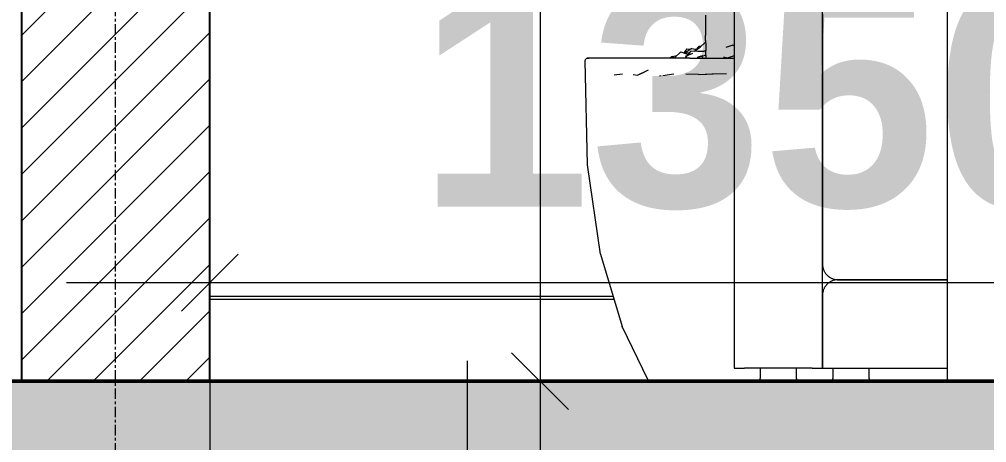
# Model space of a CAD drawing. Header units: inches. Extents: x 22 to 382261, y 22 to 371281.
# Drawn here: x 80063 to 81244, y 142855 to 143372 of the extents above; entities that cross this region are included whole.
import ezdxf

# ---------------------------------------------------------------- set-up
doc = ezdxf.new("R2010")
doc.units = ezdxf.units.IN
doc.header["$MEASUREMENT"] = 0
doc.linetypes.add('Grid Line 1_2_', pattern=[22.225, 12.7, -3.175, 3.175, -3.175])
for name, color, linetype, lineweight in [('A-ANNO-DIMS', 211, 'Continuous', 9), ('A-COLS', 52, 'Continuous', 9), ('A-DETL-THIN', 151, 'Continuous', 9), ('A-FLOR-LEVL', 51, 'Continuous', 9), ('A-WALL-PATT', 111, 'Continuous', 9), ('G-IMPT', 8, 'Continuous', 9), ('I-FURN', 30, 'Continuous', 9), ('I-WALL', 2, 'Continuous', 9), ('Q-CASE', 31, 'Continuous', 9), ('S-GRID', 1, 'Continuous', 9)]:
    doc.layers.add(name, color=color, linetype=linetype, lineweight=lineweight)
doc.styles.add('Arial_B_2', font='arialbd.ttf', dxfattribs={"height": 270.833333})
doc.dimstyles.new('2_2', dxfattribs={"dimscale": 304.8, "dimtxt": 267.818092, "dimasz": 0.227865, "dimexe": 1.377953, "dimexo": 0.0625, "dimgap": 0.287073, "dimtad": 1, "dimdec": 0, "dimzin": 0, "dimdsep": 46, "dimtxsty": 'Arial_B_2', "dimblk1": 'OBLIQUE', "dimblk2": 'OBLIQUE', "dimsah": 1, "dimcen": 0.09, "dimdle": 0.574147, "dimazin": 0, "dimtfac": 1, "dimtdec": 4, "dimtix": 1, "dimtmove": 0, "dimatfit": 3, "dimfxl": 0.574147, "dimfxlon": 1, "dimtvp": 1, "dimtolj": 1, "dimtzin": 0, "dimlwd": 18, "dimlwe": 18, "dimarcsym": 2})

# ---------------------------------------------------------------- blocks, each defined once
blk = doc.blocks.new('DGGFRG - DGGFRG-V78-Section B-B')
at = {"layer": 'I-FURN'}
for p, q in [((-7813.2, 5589), (-7813.2, 4365.9)), ((-7705.2, 4365.9), (-7705.2, 5589)), ((-7705.2, 4797.7), (-7705.2, 4492.9)), ((-7553.2, 4473.8), (-7686.2, 4473.8)), ((-7686.2, 4473.8), (-7553.2, 4473.8)), ((-7705.2, 4454.8), (-7705.2, 4365.9)), ((-7813.2, 4365.9), (-7800.5, 4365.9)), ((-7717.9, 4365.9), (-7800.5, 4365.9)), ((-7781.4, 4365.9), (-7781.4, 4353.2)), ((-7737, 4353.2), (-7737, 4365.9)), ((-7717.9, 4365.9), (-7705.2, 4365.9)), ((-7705.2, 4365.9), (-7692.5, 4365.9)), ((-7692.5, 4365.9), (-7553.2, 4365.9)), ((-7692.5, 4365.9), (-7692.5, 4353.2)), ((-7648.1, 4353.2), (-7648.1, 4365.9))]:
    blk.add_line(p, q, dxfattribs=at)
at = {"layer": 'I-FURN', "flags": 128}
for points in [[(-7705.2, 4492.9), (-7705.2, 4492.1), (-7705.2, 4491.4), (-7705.1, 4490.6), (-7705, 4489.8), (-7704.9, 4489.1), (-7704.7, 4488.3), (-7704.5, 4487.6), (-7704.3, 4486.9), (-7704, 4486.2), (-7703.7, 4485.5), (-7703.4, 4484.8), (-7703.1, 4484.1), (-7702.7, 4483.4), (-7702.3, 4482.8), (-7701.9, 4482.1), (-7701.5, 4481.5), (-7701, 4480.9), (-7700.5, 4480.3), (-7700, 4479.8), (-7699.5, 4479.2), (-7698.9, 4478.7), (-7698.3, 4478.2), (-7697.7, 4477.7), (-7697.1, 4477.3), (-7696.5, 4476.8), (-7695.8, 4476.4), (-7695.2, 4476.1), (-7694.5, 4475.7), (-7693.8, 4475.4), (-7693.1, 4475.1), (-7692.4, 4474.9), (-7691.7, 4474.6), (-7690.9, 4474.4), (-7690.2, 4474.2), (-7689.4, 4474.1), (-7688.7, 4474), (-7687.9, 4473.9), (-7687.2, 4473.8), (-7686.4, 4473.8), (-7686.2, 4473.8)], [(-7686.2, 4473.8), (-7687, 4473.8), (-7687.7, 4473.8), (-7688.5, 4473.7), (-7689.2, 4473.6), (-7690, 4473.4), (-7690.7, 4473.3), (-7691.5, 4473.1), (-7692.2, 4472.9), (-7692.9, 4472.6), (-7693.6, 4472.3), (-7694.3, 4472), (-7695, 4471.7), (-7695.7, 4471.3), (-7696.3, 4470.9), (-7696.9, 4470.5), (-7697.6, 4470.1), (-7698.2, 4469.6), (-7698.8, 4469.1), (-7699.3, 4468.6), (-7699.9, 4468), (-7700.4, 4467.5), (-7700.9, 4466.9), (-7701.3, 4466.3), (-7701.8, 4465.7), (-7702.2, 4465.1), (-7702.6, 4464.4), (-7703, 4463.8), (-7703.3, 4463.1), (-7703.7, 4462.4), (-7703.9, 4461.7), (-7704.2, 4461), (-7704.4, 4460.2), (-7704.6, 4459.5), (-7704.8, 4458.8), (-7705, 4458), (-7705.1, 4457.3), (-7705.2, 4456.5), (-7705.2, 4455.7), (-7705.2, 4455), (-7705.2, 4454.8)], [(-7778.3, 4350), (-7778.4, 4350), (-7778.5, 4350), (-7778.6, 4350), (-7778.8, 4350), (-7778.9, 4350.1), (-7779, 4350.1), (-7779.1, 4350.1), (-7779.3, 4350.2), (-7779.4, 4350.2), (-7779.5, 4350.3), (-7779.6, 4350.3), (-7779.7, 4350.4), (-7779.8, 4350.4), (-7780, 4350.5), (-7780.1, 4350.6), (-7780.2, 4350.6), (-7780.3, 4350.7), (-7780.4, 4350.8), (-7780.5, 4350.9), (-7780.5, 4351), (-7780.6, 4351.1), (-7780.7, 4351.2), (-7780.8, 4351.3), (-7780.9, 4351.4), (-7780.9, 4351.5), (-7781, 4351.6), (-7781.1, 4351.7), (-7781.1, 4351.8), (-7781.2, 4351.9), (-7781.2, 4352), (-7781.3, 4352.1), (-7781.3, 4352.3), (-7781.3, 4352.4), (-7781.4, 4352.5), (-7781.4, 4352.6), (-7781.4, 4352.8), (-7781.4, 4352.9), (-7781.4, 4353), (-7781.4, 4353.1), (-7781.4, 4353.2)], [(-7778.3, 4350), (-7778.4, 4350), (-7778.5, 4350), (-7778.6, 4350), (-7778.8, 4350), (-7778.9, 4350.1), (-7779, 4350.1), (-7779.1, 4350.1), (-7779.3, 4350.2), (-7779.4, 4350.2), (-7779.5, 4350.3), (-7779.6, 4350.3), (-7779.7, 4350.4), (-7779.8, 4350.4), (-7780, 4350.5), (-7780.1, 4350.6), (-7780.2, 4350.6), (-7780.3, 4350.7), (-7780.4, 4350.8), (-7780.5, 4350.9), (-7780.5, 4351), (-7780.6, 4351.1), (-7780.7, 4351.2), (-7780.8, 4351.3), (-7780.9, 4351.4), (-7780.9, 4351.5), (-7781, 4351.6), (-7781.1, 4351.7), (-7781.1, 4351.8), (-7781.2, 4351.9), (-7781.2, 4352), (-7781.3, 4352.1), (-7781.3, 4352.3), (-7781.3, 4352.4), (-7781.4, 4352.5), (-7781.4, 4352.6), (-7781.4, 4352.8), (-7781.4, 4352.9), (-7781.4, 4353), (-7781.4, 4353.1)], [(-7737, 4353.2), (-7737, 4353), (-7737, 4352.9), (-7737, 4352.8), (-7737, 4352.7), (-7737.1, 4352.5), (-7737.1, 4352.4), (-7737.1, 4352.3), (-7737.2, 4352.2), (-7737.2, 4352.1), (-7737.2, 4351.9), (-7737.3, 4351.8), (-7737.4, 4351.7), (-7737.4, 4351.6), (-7737.5, 4351.5), (-7737.5, 4351.4), (-7737.6, 4351.3), (-7737.7, 4351.2), (-7737.8, 4351.1), (-7737.9, 4351), (-7738, 4350.9), (-7738, 4350.8), (-7738.1, 4350.7), (-7738.2, 4350.6), (-7738.3, 4350.6), (-7738.5, 4350.5), (-7738.6, 4350.4), (-7738.7, 4350.4), (-7738.8, 4350.3), (-7738.9, 4350.3), (-7739, 4350.2), (-7739.1, 4350.2), (-7739.3, 4350.1), (-7739.4, 4350.1), (-7739.5, 4350.1), (-7739.6, 4350), (-7739.8, 4350), (-7739.9, 4350), (-7740, 4350), (-7740.1, 4350)], [(-7737, 4353.2), (-7737, 4353), (-7737, 4352.9), (-7737, 4352.8), (-7737, 4352.7), (-7737.1, 4352.5), (-7737.1, 4352.4), (-7737.1, 4352.3), (-7737.2, 4352.2), (-7737.2, 4352.1), (-7737.2, 4351.9), (-7737.3, 4351.8), (-7737.4, 4351.7), (-7737.4, 4351.6), (-7737.5, 4351.5), (-7737.5, 4351.4), (-7737.6, 4351.3), (-7737.7, 4351.2), (-7737.8, 4351.1), (-7737.9, 4351), (-7738, 4350.9), (-7738, 4350.8), (-7738.1, 4350.7), (-7738.2, 4350.6), (-7738.3, 4350.6), (-7738.5, 4350.5), (-7738.6, 4350.4), (-7738.7, 4350.4), (-7738.8, 4350.3), (-7738.9, 4350.3), (-7739, 4350.2), (-7739.1, 4350.2), (-7739.3, 4350.1), (-7739.4, 4350.1), (-7739.5, 4350.1), (-7739.6, 4350), (-7739.8, 4350), (-7739.9, 4350), (-7740, 4350), (-7740.1, 4350)], [(-7689.4, 4350), (-7689.5, 4350), (-7689.6, 4350), (-7689.7, 4350), (-7689.9, 4350), (-7690, 4350.1), (-7690.1, 4350.1), (-7690.2, 4350.1), (-7690.4, 4350.2), (-7690.5, 4350.2), (-7690.6, 4350.3), (-7690.7, 4350.3), (-7690.8, 4350.4), (-7690.9, 4350.4), (-7691.1, 4350.5), (-7691.2, 4350.6), (-7691.3, 4350.6), (-7691.4, 4350.7), (-7691.5, 4350.8), (-7691.6, 4350.9), (-7691.6, 4351), (-7691.7, 4351.1), (-7691.8, 4351.2), (-7691.9, 4351.3), (-7692, 4351.4), (-7692, 4351.5), (-7692.1, 4351.6), (-7692.2, 4351.7), (-7692.2, 4351.8), (-7692.3, 4351.9), (-7692.3, 4352), (-7692.4, 4352.1), (-7692.4, 4352.3), (-7692.4, 4352.4), (-7692.5, 4352.5), (-7692.5, 4352.6), (-7692.5, 4352.8), (-7692.5, 4352.9), (-7692.5, 4353), (-7692.5, 4353.1), (-7692.5, 4353.2)], [(-7689.4, 4350), (-7689.5, 4350), (-7689.6, 4350), (-7689.7, 4350), (-7689.9, 4350), (-7690, 4350.1), (-7690.1, 4350.1), (-7690.2, 4350.1), (-7690.4, 4350.2), (-7690.5, 4350.2), (-7690.6, 4350.3), (-7690.7, 4350.3), (-7690.8, 4350.4), (-7690.9, 4350.4), (-7691.1, 4350.5), (-7691.2, 4350.6), (-7691.3, 4350.6), (-7691.4, 4350.7), (-7691.5, 4350.8), (-7691.6, 4350.9), (-7691.6, 4351), (-7691.7, 4351.1), (-7691.8, 4351.2), (-7691.9, 4351.3), (-7692, 4351.4), (-7692, 4351.5), (-7692.1, 4351.6), (-7692.2, 4351.7), (-7692.2, 4351.8), (-7692.3, 4351.9), (-7692.3, 4352), (-7692.4, 4352.1), (-7692.4, 4352.3), (-7692.4, 4352.4), (-7692.5, 4352.5), (-7692.5, 4352.6), (-7692.5, 4352.8), (-7692.5, 4352.9), (-7692.5, 4353), (-7692.5, 4353.1)], [(-7648.1, 4353.2), (-7648.1, 4353), (-7648.1, 4352.9), (-7648.1, 4352.8), (-7648.1, 4352.7), (-7648.2, 4352.5), (-7648.2, 4352.4), (-7648.2, 4352.3), (-7648.3, 4352.2), (-7648.3, 4352.1), (-7648.3, 4351.9), (-7648.4, 4351.8), (-7648.5, 4351.7), (-7648.5, 4351.6), (-7648.6, 4351.5), (-7648.6, 4351.4), (-7648.7, 4351.3), (-7648.8, 4351.2), (-7648.9, 4351.1), (-7649, 4351), (-7649.1, 4350.9), (-7649.1, 4350.8), (-7649.2, 4350.7), (-7649.3, 4350.6), (-7649.4, 4350.6), (-7649.6, 4350.5), (-7649.7, 4350.4), (-7649.8, 4350.4), (-7649.9, 4350.3), (-7650, 4350.3), (-7650.1, 4350.2), (-7650.2, 4350.2), (-7650.4, 4350.1), (-7650.5, 4350.1), (-7650.6, 4350.1), (-7650.7, 4350), (-7650.9, 4350), (-7651, 4350), (-7651.1, 4350), (-7651.2, 4350)], [(-7648.1, 4353.2), (-7648.1, 4353), (-7648.1, 4352.9), (-7648.1, 4352.8), (-7648.1, 4352.7), (-7648.2, 4352.5), (-7648.2, 4352.4), (-7648.2, 4352.3), (-7648.3, 4352.2), (-7648.3, 4352.1), (-7648.3, 4351.9), (-7648.4, 4351.8), (-7648.5, 4351.7), (-7648.5, 4351.6), (-7648.6, 4351.5), (-7648.6, 4351.4), (-7648.7, 4351.3), (-7648.8, 4351.2), (-7648.9, 4351.1), (-7649, 4351), (-7649.1, 4350.9), (-7649.1, 4350.8), (-7649.2, 4350.7), (-7649.3, 4350.6), (-7649.4, 4350.6), (-7649.6, 4350.5), (-7649.7, 4350.4), (-7649.8, 4350.4), (-7649.9, 4350.3), (-7650, 4350.3), (-7650.1, 4350.2), (-7650.2, 4350.2), (-7650.4, 4350.1), (-7650.5, 4350.1), (-7650.6, 4350.1), (-7650.7, 4350), (-7650.9, 4350), (-7651, 4350), (-7651.1, 4350), (-7651.2, 4350)]]:
    blk.add_lwpolyline(points, dxfattribs=at)
blk = doc.blocks.new('Casework 30 - Casework 30-869156-Section B-B')
at = {"layer": 'Q-CASE'}
for p, q in [((-8453.2, 4453.9), (-7960.9, 4453.9)), ((-8453.2, 4450), (-7959.7, 4450))]:
    blk.add_line(p, q, dxfattribs=at)
blk = doc.blocks.new('PLANTA_91 - PLANTA_ICV_DWG-884031-Section B-B')
at = {"layer": 'G-IMPT'}
for p, q in [((-7848.2, 4796.6), (-7848.1, 4790.4)), ((-7848.1, 4790.4), (-7848, 4784.2)), ((-7848, 4784.2), (-7848, 4778)), ((-7848, 4778), (-7847.9, 4771.8)), ((-7847.9, 4765.6), (-7847.9, 4771.8)), ((-7854.7, 4757.5), (-7848.2, 4763.5)), ((-7847.9, 4765.6), (-7847.8, 4759.5)), ((-7847.8, 4759.5), (-7847.7, 4753.4)), ((-7814.8, 4760), (-7823.2, 4757)), ((-7814.8, 4760), (-7813.1, 4760)), ((-7888.5, 4745.9), (-7882.9, 4747.3)), ((-7878.1, 4751.9), (-7885.2, 4745.2)), ((-7878.1, 4751.9), (-7869.4, 4748.5)), ((-7870.9, 4755.5), (-7874.6, 4750.5)), ((-7869.6, 4752.6), (-7873.8, 4751.1)), ((-7864.9, 4756), (-7873.3, 4750)), ((-7867.8, 4750.5), (-7873.1, 4749.9)), ((-7866.3, 4752.3), (-7872.5, 4744.9)), ((-7871.1, 4746.8), (-7863.7, 4750)), ((-7870.9, 4755.5), (-7867.2, 4755)), ((-7857.4, 4752.5), (-7866.3, 4752.3)), ((-7864.9, 4756), (-7859, 4754.5)), ((-7862, 4752.5), (-7854.7, 4757.5)), ((-7861, 4755), (-7857.9, 4755.3)), ((-7855.9, 4758.7), (-7858.8, 4755.9)), ((-7857.4, 4752.5), (-7849.6, 4752.7)), ((-7855.9, 4758.7), (-7853.5, 4758.6)), ((-7851.9, 4746.8), (-7848.2, 4747.7)), ((-7847.6, 4753.2), (-7849.6, 4752.7)), ((-7847.7, 4747.3), (-7847.7, 4753.4)), ((-7847.7, 4747.3), (-7847.7, 4744)), ((-7994.9, 4740.7), (-7994.2, 4743.1)), ((-7992.3, 4613.8), (-7994.9, 4740.7)), ((-7992.4, 4744), (-7994.2, 4743.1)), ((-7976.9, 4744), (-7992.4, 4744)), ((-7992.4, 4744), (-7990.4, 4744)), ((-7932.9, 4744), (-7976.9, 4744)), ((-7867, 4744), (-7932.9, 4744)), ((-7888.5, 4745.9), (-7891.5, 4744)), ((-7884.6, 4744), (-7888.7, 4744.8)), ((-7886.3, 4744), (-7885.2, 4745.2)), ((-7872.6, 4746.3), (-7871.1, 4746.8)), ((-7867, 4744), (-7813.1, 4744)), ((-7851.9, 4746.8), (-7858.4, 4744.7)), ((-7858.4, 4744.7), (-7854, 4744.6)), ((-7850.8, 4745), (-7854.4, 4746.3)), ((-7821.7, 4744), (-7825.8, 4745.4)), ((-7813.1, 4747), (-7821.7, 4744)), ((-7959.7, 4723.9), (-7949.2, 4725)), ((-7936.5, 4724.1), (-7930.9, 4723.2)), ((-7930.9, 4723.2), (-7917.5, 4729.6)), ((-7930.9, 4723.2), (-7922.8, 4727)), ((-7900.1, 4722.9), (-7886.7, 4725.1)), ((-7856.6, 4724.2), (-7872.1, 4724.5)), ((-7856.6, 4724.2), (-7840.4, 4724.9)), ((-7854.1, 4724.3), (-7838.5, 4725)), ((-7840.4, 4724.9), (-7822.4, 4725.5)), ((-7838.5, 4725), (-7822.4, 4725.5)), ((-7904.3, 4722.5), (-7902.3, 4722.7)), ((-7976.1, 4504.8), (-7992.3, 4613.8)), ((-7976.1, 4504.8), (-7949.8, 4416.8)), ((-7917.9, 4351.3), (-7949.8, 4416.8)), ((-7917.9, 4351.3), (-7916.7, 4350.3)), ((-7916.7, 4350.3), (-7914.8, 4350)), ((-7661.7, 4350.3), (-7663.7, 4350))]:
    blk.add_line(p, q, dxfattribs=at)
blk = doc.blocks.new('PLANTA_91 - PLANTA_91-884042-Section B-B')
blk.add_blockref('PLANTA_91 - PLANTA_ICV_DWG-884031-Section B-B', (0, 0))
blk = doc.blocks.new('_Oblique')
at = {"color": 0, "linetype": 'ByBlock', "lineweight": -2}
blk.add_line((-0.5, -0.5), (0.5, 0.5), dxfattribs=at)
blk = doc.blocks.new('*D5226')
at = {"layer": 'A-ANNO-DIMS', "color": 0, "lineweight": 18, "transparency": 16777216}
for p, q in [((80609.8, 142955.3), (80609.8, 140055.3)), ((80690.8, 142780.3), (80189.8, 142780.3)), ((80690.8, 140230.3), (80189.8, 140230.3))]:
    blk.add_line(p, q, dxfattribs=at)
at = {"layer": 'Defpoints', "color": 0, "transparency": 16777216}
for p in [(80709.8, 142780.3), (80609.8, 140230.3), (80709.8, 140230.3)]:
    blk.add_point(p, dxfattribs=at)
at = {"layer": 'A-ANNO-DIMS', "color": 0, "lineweight": 18, "transparency": 16777216, "xscale": 69.45312499999999, "yscale": 69.45312499999999, "zscale": 69.45312499999999}
for p, rotation in [((80609.8, 142780.3), 90), ((80609.8, 140230.3), 270)]:
    blk.add_blockref('_Oblique', p, dxfattribs=dict(at, rotation=rotation))
at = {"layer": 'A-ANNO-DIMS', "color": 0, "lineweight": 18, "transparency": 16777216, "insert": (80384, 141505.3), "char_height": 270.83, "width": 559.685, "attachment_point": 5, "rotation": 90, "style": 'Arial_B_2'}
blk.add_mtext('\\A1;2550', dxfattribs=at)
blk = doc.blocks.new('*D5239')
at = {"layer": 'A-ANNO-DIMS', "color": 0, "lineweight": 18, "transparency": 16777216}
for p, q in [((80699, 146705.3), (80699, 142755.3)), ((80779.9, 146530.3), (80279, 146530.3)), ((80779.9, 142930.3), (80279, 142930.3))]:
    blk.add_line(p, q, dxfattribs=at)
at = {"layer": 'Defpoints', "color": 0, "transparency": 16777216}
for p in [(80799, 146530.3), (80699, 142930.3), (80799, 142930.3)]:
    blk.add_point(p, dxfattribs=at)
at = {"layer": 'A-ANNO-DIMS', "color": 0, "lineweight": 18, "transparency": 16777216, "xscale": 69.45312499999999, "yscale": 69.45312499999999, "zscale": 69.45312499999999}
for p, rotation in [((80699, 146530.3), 90), ((80699, 142930.3), 270)]:
    blk.add_blockref('_Oblique', p, dxfattribs=dict(at, rotation=rotation))
at = {"layer": 'A-ANNO-DIMS', "color": 0, "lineweight": 18, "transparency": 16777216, "insert": (80473.2, 144730.3), "char_height": 270.83, "width": 559.685, "attachment_point": 5, "rotation": 90, "style": 'Arial_B_2'}
blk.add_mtext('\\A1;3600', dxfattribs=at)
blk = doc.blocks.new('*D5242')
at = {"layer": 'A-ANNO-DIMS', "color": 0, "lineweight": 18, "transparency": 16777216}
for p, q in [((79909.7, 144005.3), (79909.7, 142755.3)), ((79990.7, 143830.3), (79489.7, 143830.3)), ((79828.8, 142930.3), (80329.7, 142930.3))]:
    blk.add_line(p, q, dxfattribs=at)
at = {"layer": 'Defpoints', "color": 0, "transparency": 16777216}
for p in [(80009.7, 143830.3), (79809.7, 142930.3), (79909.7, 142930.3)]:
    blk.add_point(p, dxfattribs=at)
at = {"layer": 'A-ANNO-DIMS', "color": 0, "lineweight": 18, "transparency": 16777216, "xscale": 69.45312499999999, "yscale": 69.45312499999999, "zscale": 69.45312499999999}
for p, rotation in [((79909.7, 143830.3), 90), ((79909.7, 142930.3), 270)]:
    blk.add_blockref('_Oblique', p, dxfattribs=dict(at, rotation=rotation))
at = {"layer": 'A-ANNO-DIMS', "color": 0, "lineweight": 18, "transparency": 16777216, "insert": (79683.8, 143380.3), "char_height": 270.83, "width": 419.764, "attachment_point": 5, "rotation": 90, "style": 'Arial_B_2'}
blk.add_mtext('\\A1;900', dxfattribs=at)
blk = doc.blocks.new('*D5271')
at = {"layer": 'A-ANNO-DIMS', "color": 0, "lineweight": 18, "transparency": 16777216}
for p, q in [((80295.8, 143131.5), (80295.8, 142630.5)), ((81645.8, 143131.5), (81645.8, 142630.5)), ((80120.8, 143050.5), (81820.8, 143050.5))]:
    blk.add_line(p, q, dxfattribs=at)
at = {"layer": 'Defpoints', "color": 0, "transparency": 16777216}
for p in [(80295.8, 143150.5), (81645.8, 143150.5), (81645.8, 143050.5)]:
    blk.add_point(p, dxfattribs=at)
at = {"layer": 'A-ANNO-DIMS', "color": 0, "lineweight": 18, "transparency": 16777216, "xscale": 69.45312499999999, "yscale": 69.45312499999999, "zscale": 69.45312499999999, "rotation": 180}
blk.add_blockref('_Oblique', (80295.8, 143050.5), dxfattribs=at)
at = {"layer": 'A-ANNO-DIMS', "color": 0, "lineweight": 18, "transparency": 16777216, "xscale": 69.45312499999999, "yscale": 69.45312499999999, "zscale": 69.45312499999999}
blk.add_blockref('_Oblique', (81645.8, 143050.5), dxfattribs=at)
at = {"layer": 'A-ANNO-DIMS', "color": 0, "lineweight": 18, "transparency": 16777216, "insert": (80970.8, 143276.3), "char_height": 270.83, "width": 559.685, "attachment_point": 5, "style": 'Arial_B_2'}
blk.add_mtext('\\A1;1350', dxfattribs=at)

msp = doc.modelspace()

# ---------------------------------------------------------------- hatches: boundary and pattern name
at = {"layer": 'A-ANNO-DIMS'}
h = msp.add_hatch(dxfattribs=at)
h.set_pattern_fill('FP_2', color=256, style=0, pattern_type=2)
h.set_pattern_definition([(50, (85355.86, 143211.44), (182.1847, -15.939), [19.05, -209.55]), (355, (85355.86, 143211.44), (-35.2424, 191.0566), [15.24, -167.64]), (100.451, (85371.04, 143210.1), (146.9425, 175.1167), [16.19, -178.09]), (46.184, (85355.86, 143262.24), (271.079, -42.0433), [28.575, -314.325]), (96.636, (85378.45, 143258.73), (237.4025, 247.427), [24.285, -267.135]), (351.184, (85355.86, 143262.24), (237.4046, 247.425), [22.86, -251.46]), (21, (85381.26, 143249.54), (151.6149, -102.2655), [19.05, -209.55]), (326, (85381.26, 143249.54), (61.8024, 184.1877), [15.24, -167.64]), (71.451, (85393.9, 143241.01), (213.417, 81.9214), [16.19, -178.09]), (37.5, (85355.86, 143211.436), (3.08832, 84.55508), [8.382, -157.226, 8.382, -161.798, -168.275]), (37.5, (85355.86, 143211.436), (3.08832, 84.55508), [-335.788, 8.382, -159.893]), (7.5, (85355.86, 143211.44), (66.8194, 100.18075), [8.382, -88.646, 8.382, -153.416, -64.135]), (7.5, (85355.86, 143211.44), (66.8194, 100.18075), [-258.826, 8.382, -55.753]), (327.5, (85299.22, 143211.436), (135.5905, -5.7289), [8.382, -55.118, 8.382, -189.738, -262.89]), (327.5, (85299.22, 143211.436), (135.5905, -5.7289), [-261.62, 8.382, -254.508]), (317.5, (85273.82, 143211.44), (148.1289, 25.4268), [8.382, -74.168, 8.382, -123.19, -186.69]), (317.5, (85273.82, 143211.44), (148.1289, 25.4268), [-214.122, 8.382, -178.308])])
h.paths.add_polyline_path([(93570.8, 138430.3), (93570.8, 140240.3), (92530.8, 140240.3), (92530.8, 139780.3), (91730.8, 139780.3), (91730.8, 139330.3), (90930.8, 139330.3), (90930.8, 138880.3), (82675.8, 138880.3), (82675.8, 139330.3), (81875.8, 139330.3), (81875.8, 139780.3), (81075.8, 139780.3), (81075.8, 140240.3), (80065.8, 140240.3), (80065.8, 138880.3), (76510.8, 138880.3), (76510.8, 138730.3), (80295.8, 138730.3), (80295.8, 140090.3), (80925.8, 140090.3), (80925.8, 139630.3), (81725.8, 139630.3), (81725.8, 139180.3), (82525.8, 139180.3), (82525.8, 138730.3), (91080.8, 138730.3), (91080.8, 139180.3), (91880.8, 139180.3), (91880.8, 139630.3), (92680.8, 139630.3), (92680.8, 140080.3), (93340.8, 140080.3), (93340.8, 138430.3)])
h.paths.add_polyline_path([(81379, 142314.9), (81645.8, 142314.9), (81645.8, 142930.3), (76510.8, 142930.3), (76510.8, 142780.3), (81195.8, 142780.3), (81195.8, 142314.9)])
h.paths.add_polyline_path([(92345.8, 142314.9), (92345.8, 142780.3), (93340.8, 142780.3), (93340.8, 142930.3), (91895.8, 142930.3), (91895.8, 142314.9), (91986.3, 142314.9)])
at = {"layer": 'A-WALL-PATT'}
h = msp.add_hatch(dxfattribs=at)
h.set_pattern_fill('FP_1', color=256, style=0, pattern_type=2)
h.set_pattern_definition([(45, (85355.862, 143211.436), (-28.28427, 28.28427), [])])
h.paths.add_polyline_path([(80295.8, 142930.3), (80295.8, 143830.3), (80065.8, 143830.3), (80065.8, 142930.3)])
h.paths.add_polyline_path([(80065.8, 144430.3), (80295.8, 144430.3), (80295.8, 146530.3), (80065.8, 146530.3), (80065.8, 144786.7)])

# ---------------------------------------------------------------- linework, layer by layer
at = {"layer": 'A-COLS'}
msp.add_line((81195.8, 146522.1), (81195.8, 142930.3), dxfattribs=at)
at = {"layer": 'A-DETL-THIN', "lineweight": 50}
msp.add_line((81645.8, 142930.3), (76510.8, 142930.3), dxfattribs=at)
at = {"layer": 'A-FLOR-LEVL', "linetype": 'Grid Line 1_2_'}
msp.add_line((72189.6, 142930.3), (98522.1, 142930.3), dxfattribs=at)
at = {"layer": 'I-WALL', "lineweight": 25}
for p, q in [((80065.8, 143830.3), (80065.8, 142930.3)), ((80295.8, 142930.3), (80295.8, 143830.3))]:
    msp.add_line(p, q, dxfattribs=at)
at = {"layer": 'S-GRID', "linetype": 'Grid Line 1_2_'}
msp.add_line((80180.8, 138130.3), (80180.8, 150556.1), dxfattribs=at)

# ---------------------------------------------------------------- block references
at = {"layer": 'I-FURN'}
for name in ['PLANTA_91 - PLANTA_91-884042-Section B-B', 'DGGFRG - DGGFRG-V78-Section B-B']:
    msp.add_blockref(name, (88749, 138580.3), dxfattribs=at)
at = {"layer": 'Q-CASE'}
msp.add_blockref('Casework 30 - Casework 30-869156-Section B-B', (88749, 138580.3), dxfattribs=at)

# ---------------------------------------------------------------- dimensions: what is measured, and where the dimension line sits
at = {"layer": 'A-ANNO-DIMS', "lineweight": 18}
for base, p1, p2, override, picture, middle in [((80699, 142930.3), (80799, 146530.3), (80799, 142930.3), {"dimpost": '<>', "dimfxl": 3600}, '*D5239', (80473.2, 144730.3)), ((79909.7, 142930.3), (80009.7, 143830.3), (79809.7, 142930.3), {"dimpost": '<>', "dimfxl": 921.954446}, '*D5242', (79683.8, 143380.3)), ((80609.8, 140230.3), (80709.8, 142780.3), (80709.8, 140230.3), {"dimpost": '<>', "dimfxl": 2550}, '*D5226', (80384, 141505.3))]:
    dim = msp.add_linear_dim(base=base, p1=p1, p2=p2, angle=90, dimstyle='2_2', override=override, dxfattribs=at)
    dim.commit()
    dim.dimension.update_dxf_attribs({"geometry": picture, "text_midpoint": middle})
dim = msp.add_linear_dim(base=(81645.8, 143050.5), p1=(80295.8, 143150.5), p2=(81645.8, 143150.5), dimstyle='2_2', override={"dimpost": '<>', "dimfxl": 1350}, dxfattribs=at)
dim.commit()
dim.dimension.update_dxf_attribs({"geometry": '*D5271', "text_midpoint": (80970.8, 143276.3)})

doc.saveas('drawing.dxf')
